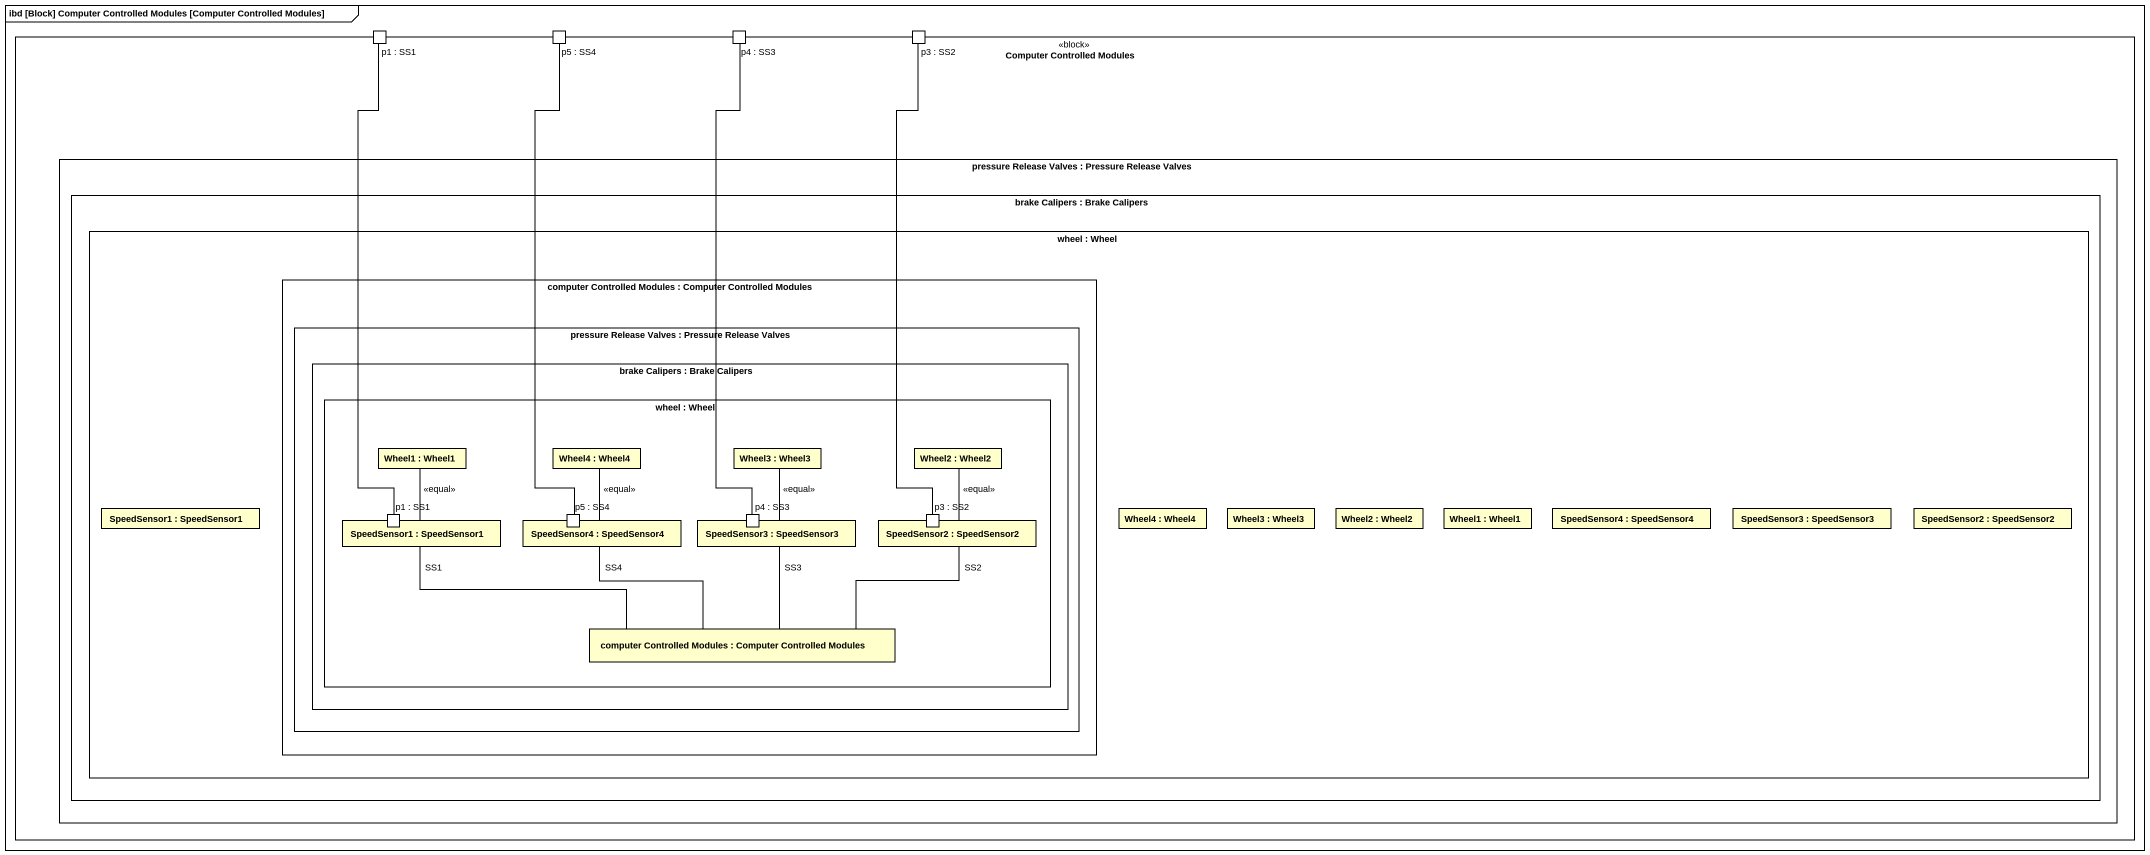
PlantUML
@startuml
mainframe ibd [Block] Computer Controlled Modules [Computer Controlled Modules]
rectangle "Computer Controlled Modules" as Computer_Controlled_Modules <<block>> {
  port "p1 : SS1" as p1_SS1
  port "p5 : SS4" as p5_SS4
  port "p4 : SS3" as p4_SS3
  port "p3 : SS2" as p3_SS2
  rectangle "pressure Release Valves : Pressure Release Valves" as pressure_Release_Valves {
    rectangle "brake Calipers : Brake Calipers" as brake_Calipers {
      rectangle "wheel : Wheel" as wheel {
        rectangle "computer Controlled Modules : Computer Controlled Modules" as computer_Controlled_Modules {
          rectangle "pressure Release Valves : Pressure Release Valves" as pressure_Release_Valves_2 {
            rectangle "brake Calipers : Brake Calipers" as brake_Calipers_2 {
              rectangle "wheel : Wheel" as wheel_2 {
                rectangle "Wheel1 : Wheel1" as Wheel1
                rectangle "Wheel4 : Wheel4" as Wheel4
                rectangle "Wheel3 : Wheel3" as Wheel3
                rectangle "Wheel2 : Wheel2" as Wheel2
                rectangle "SpeedSensor1 : SpeedSensor1" as SpeedSensor1_2 {
                  port "p1 : SS1" as p1_SS1_2
                }
                rectangle "SpeedSensor4 : SpeedSensor4" as SpeedSensor4_2 {
                  port "p5 : SS4" as p5_SS4_2
                }
                rectangle "SpeedSensor3 : SpeedSensor3" as SpeedSensor3_2 {
                  port "p4 : SS3" as p4_SS3_2
                }
                rectangle "SpeedSensor2 : SpeedSensor2" as SpeedSensor2_2 {
                  port "p3 : SS2" as p3_SS2_2
                }
                rectangle "computer Controlled Modules : Computer Controlled Modules" as computer_Controlled_Modules_2
              }
            }
          }
        }
        rectangle "SpeedSensor1 : SpeedSensor1" as SpeedSensor1
        rectangle "Wheel4 : Wheel4" as Wheel4_2
        rectangle "Wheel3 : Wheel3" as Wheel3_2
        rectangle "Wheel2 : Wheel2" as Wheel2_2
        rectangle "Wheel1 : Wheel1" as Wheel1_2
        rectangle "SpeedSensor4 : SpeedSensor4" as SpeedSensor4
        rectangle "SpeedSensor3 : SpeedSensor3" as SpeedSensor3
        rectangle "SpeedSensor2 : SpeedSensor2" as SpeedSensor2
      }
    }
  }
}
p1_SS1 -- p1_SS1_2
p5_SS4 -- p5_SS4_2
p4_SS3 -- p4_SS3_2
p3_SS2 -- p3_SS2_2
Wheel1 -- SpeedSensor1_2 : <<equal>>
Wheel4 -- SpeedSensor4_2 : <<equal>>
Wheel3 -- SpeedSensor3_2 : <<equal>>
Wheel2 -- SpeedSensor2_2 : <<equal>>
SpeedSensor1_2 -right- computer_Controlled_Modules_2 : SS1
SpeedSensor4_2 -- computer_Controlled_Modules_2 : SS4
SpeedSensor3_2 -- computer_Controlled_Modules_2 : SS3
SpeedSensor2_2 -left- computer_Controlled_Modules_2 : SS2
@enduml
